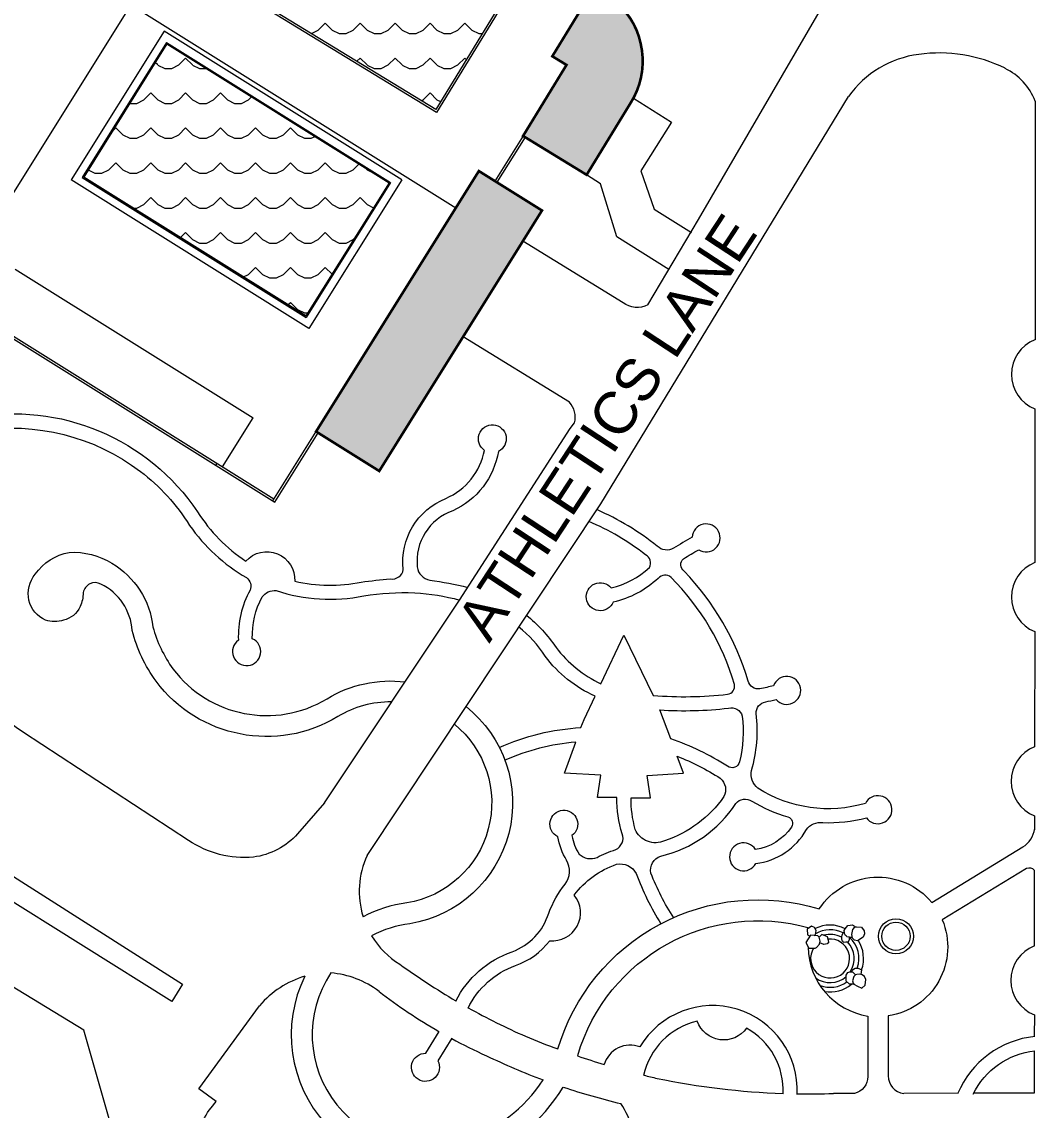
# Model space of a CAD drawing. Header units: feet. Extents: x 6763715 to 6770513, y 1886699 to 1891873.
# Drawn here: x 6767319.1 to 6767609.4, y 1888941.6 to 1889253.4 of the extents above; entities that cross this region are included whole.
import ezdxf

# ---------------------------------------------------------------- set-up
doc = ezdxf.new("R2010")
doc.units = ezdxf.units.FT
doc.header["$LTSCALE"] = 48
doc.header["$MEASUREMENT"] = 0
for name, color, linetype in [('C-BLDG', 7, 'Continuous'), ('C-ROAD-IDEN', 7, 'Continuous'), ('L-SITE-POOL', 150, 'Continuous')]:
    doc.layers.add(name, color=color, linetype=linetype)
for name, color, linetype, lineweight in [('C-BLDG-HTCH', 253, 'Continuous', 0), ('C-ROAD', 5, 'Continuous', 0), ('FENCE', 6, 'CLFN', 0), ('Housing_Layout_Walks', 6, 'Continuous', 0), ('L-SITE-WALK', 6, 'Continuous', 0), ('L-SITE-WALL', 32, 'Continuous', 0)]:
    doc.layers.add(name, color=color, linetype=linetype, lineweight=lineweight)
doc.styles.get("Standard").update_dxf_attribs({"font": 'arial.ttf'})
doc.linetypes.add('CLFN', pattern='A,0.25,0.1,["X",Standard,S=0.12,R=0,X=0,Y=-0.09],0.1,0.25', length=0.7)

msp = doc.modelspace()

# ---------------------------------------------------------------- hatches: boundary and pattern name
at = {"layer": 'C-BLDG-HTCH'}
h = msp.add_hatch(color=256, dxfattribs=at)
h.paths.add_polyline_path([(6767421.46, 1889124.69), (6767468.09, 1889199.32), (6767450, 1889210.63), (6767403.37, 1889136)])
edge = h.paths.add_edge_path()
edge.add_line((6767462.67, 1889220.68), (6767480.88, 1889209.54))
edge.add_line((6767480.88, 1889209.54), (6767493.51, 1889230.18))
edge.add_arc((6767474.66, 1889242.07), 22.29, 327.7621, 373.2567)
edge.add_arc((6767476.23, 1889243.04), 20.54, 11.6264, 71.6552)
edge.add_line((6767482.7, 1889262.54), (6767471.05, 1889243.5))
edge.add_line((6767471.05, 1889243.5), (6767475.11, 1889241.02))
edge.add_line((6767475.11, 1889241.02), (6767462.67, 1889220.68))
at = {"layer": 'L-SITE-POOL', "lineweight": 0}
h = msp.add_hatch(dxfattribs=at)
h.set_pattern_fill('SITEWORK_WATER', color=256, scale=10, style=0, pattern_type=2)
h.set_pattern_definition([(0, (-9e-11, 0), (0, 10), [2, -8]), (45, (4, 1), (9e-16, 10), [2.828427125, -11.3137085]), (135, (8, 1), (-10, 9e-16), [2.828427125, -11.3137085]), (26.5650512, (2, 0), (9.9999999978, 8.5e-09), [2.236, -20.12467977]), (333.4349488, (8, 1), (9.9999999978, -8.5e-09), [2.236, -20.12467977])])
h.paths.add_polyline_path([(6767400.47, 1889169.11), (6767336.8, 1889208.89), (6767360.64, 1889247.06), (6767424.32, 1889207.27)])
h.paths.add_polyline_path([(6767437.63, 1889228.27), (6767372.95, 1889267.83), (6767404.31, 1889319.1), (6767430.46, 1889303.1), (6767448.52, 1889332.63), (6767487.05, 1889309.06)])

# ---------------------------------------------------------------- linework, layer by layer
at = {"layer": 'C-BLDG', "const_width": 0.75}
msp.add_lwpolyline([(6767462.67, 1889220.68), (6767480.88, 1889209.54), (6767493.51, 1889230.18, 0.201157), (6767496.35, 1889247.18, 0.268084), (6767482.7, 1889262.54), (6767471.05, 1889243.5), (6767475.11, 1889241.02)], format="xyb", close=True, dxfattribs=at)
msp.add_lwpolyline([(6767421.46, 1889124.69), (6767468.09, 1889199.32), (6767450, 1889210.63), (6767403.37, 1889136)], close=True, dxfattribs=at)
at = {"layer": 'C-ROAD', "lineweight": 0}
for p, q in [((6767484.92, 1889115.26), (6767555.92, 1889231.98)), ((6767417.97, 1889014.54), (6767484.92, 1889115.26))]:
    msp.add_line(p, q, dxfattribs=at)
at = {"layer": 'C-ROAD'}
for points in [[(6767498.41, 1889172.27), (6767512.88, 1889196.78), (6767551.18, 1889262.6), (6767555.74, 1889271.97, 0.117934), (6767561.35, 1889294.06, 0.21057), (6767554.82, 1889316.32, 0.061768), (6767527.83, 1889340.15, 0.044729), (6767496.92, 1889359.87, 0.091278), (6767415.34, 1889388.53, -1.674338)], [(6767498.41, 1889172.27, -0.292963), (6767491.3, 1889172.9), (6767462.59, 1889190.52)], [(6767476.14, 1889136.84), (6767477.38, 1889138.48, 0.259126), (6767475.95, 1889144.42), (6767445.48, 1889163.13)]]:
    msp.add_lwpolyline(points, format="xyb", dxfattribs=at)
msp.add_lwpolyline([(6767405.81, 1889029.6), (6767444.5, 1889087.74), (6767476.14, 1889136.84)], dxfattribs=at)
at = {"layer": 'C-ROAD', "lineweight": 0}
for centre, radius, start, end in [((6767581.92, 1889201.88), 42.57, 63.742, 97.9721), ((6767579.75, 1889215.01), 29.26, 97.3406, 144.5575)]:
    msp.add_arc(centre, radius, start, end, dxfattribs=at)
at = {"layer": 'FENCE', "ltscale": 0.3, "flags": 128}
for points in [[(6767409.27, 1889352.82), (6767298.12, 1889174.94)], [(6767350.23, 1889258.34), (6767443.42, 1889200.1)]]:
    msp.add_lwpolyline(points, dxfattribs=at)
at = {"layer": 'Housing_Layout_Walks'}
msp.add_lwpolyline([(6767311.37, 1889011.91), (6767365.08, 1888977.68), (6767362.02, 1888972.77), (6767311.37, 1889004.44)], close=True, dxfattribs=at)
msp.add_lwpolyline([(6767311.37, 1888890.73), (6767357.9, 1888890.73), (6767336.86, 1888964.52), (6767311.37, 1888979.97)], dxfattribs=at)
at = {"layer": 'L-SITE-POOL', "lineweight": 0}
for p, q in [((6767359.81, 1889250.67), (6767333.18, 1889208.06)), ((6767427.94, 1889208.1), (6767359.81, 1889250.67)), ((6767360.55, 1889247.46), (6767336.4, 1889208.8)), ((6767360.55, 1889247.46), (6767424.72, 1889207.36)), ((6767360.64, 1889247.06), (6767336.8, 1889208.89)), ((6767360.64, 1889247.06), (6767424.32, 1889207.27)), ((6767401.31, 1889165.49), (6767333.18, 1889208.06)), ((6767336.4, 1889208.8), (6767400.56, 1889168.7)), ((6767336.8, 1889208.89), (6767400.47, 1889169.11)), ((6767424.32, 1889207.27), (6767400.47, 1889169.11)), ((6767424.72, 1889207.36), (6767400.56, 1889168.7)), ((6767427.94, 1889208.1), (6767401.31, 1889165.49)), ((6767427.94, 1889208.1), (6767401.31, 1889165.49))]:
    msp.add_line(p, q, dxfattribs=at)
for points in [[(6767437.85, 1889227.35), (6767372.03, 1889267.61), (6767404.08, 1889320.02), (6767430.24, 1889304.02), (6767448.3, 1889333.54), (6767487.96, 1889309.28)], [(6767437.63, 1889228.27), (6767372.95, 1889267.83), (6767404.31, 1889319.1), (6767430.46, 1889303.1), (6767448.52, 1889332.63), (6767487.05, 1889309.06)], [(6767437.63, 1889228.27), (6767372.95, 1889267.83), (6767404.31, 1889319.1), (6767430.46, 1889303.1), (6767448.52, 1889332.63), (6767487.05, 1889309.06)], [(6767400.47, 1889169.11), (6767336.8, 1889208.89), (6767360.64, 1889247.06), (6767424.32, 1889207.27)], [(6767400.47, 1889169.11), (6767336.8, 1889208.89), (6767360.64, 1889247.06), (6767424.32, 1889207.27)]]:
    msp.add_lwpolyline(points, close=True, dxfattribs=at)
at = {"layer": 'L-SITE-WALK', "lineweight": 0}
for p, q in [((6767609.39, 1889230.64), (6767609.33, 1889162.27)), ((6767317.19, 1889182.48), (6767385.32, 1889139.91)), ((6767609.31, 1889142.48), (6767609.26, 1889098.47)), ((6767376.58, 1889125.91), (6767385.32, 1889139.91)), ((6767609.24, 1889078.72), (6767609.21, 1889045.68)), ((6767609.19, 1889025.89), (6767609.19, 1889021.93)), ((6767609.15, 1888988.66), (6767609.17, 1889010.29)), ((6767369.81, 1888947.66), (6767387.18, 1888971.52)), ((6767609.14, 1888968.88), (6767609.13, 1888962.68)), ((6767609.13, 1888958.59), (6767609.11, 1888946.48)), ((6767557.6, 1888946.37), (6767551.58, 1888946.36)), ((6767587.22, 1888946.44), (6767571.71, 1888946.4)), ((6767609.11, 1888946.48), (6767591.75, 1888946.45))]:
    msp.add_line(p, q, dxfattribs=at)
for points in [[(6767494.26, 1889231.47), (6767505.18, 1889224.64), (6767496.43, 1889210.64), (6767500.26, 1889199.68), (6767510.89, 1889193.04)], [(6767504.41, 1889182.44), (6767489.51, 1889191.75), (6767484.86, 1889206.94), (6767480.88, 1889209.54)], [(6767550.24, 1888989.83), (6767549.9, 1888991.28), (6767548.28, 1888991.88), (6767547.47, 1888991.17), (6767547.15, 1888991.52), (6767545.02, 1888991.69), (6767543.71, 1888989.63), (6767544.5, 1888987.99), (6767546.34, 1888987.99), (6767546.7, 1888988.2), (6767547.61, 1888989.16), (6767547.82, 1888990.05), (6767547.47, 1888991.17)], [(6767546.08, 1888991.6), (6767546.43, 1888991.95), (6767546.61, 1888993.07), (6767546.17, 1888993.95), (6767545.33, 1888994.26), (6767544.04, 1888993.46), (6767544.13, 1888991.85), (6767544.84, 1888991.4)], [(6767554.71, 1888992.39), (6767554.38, 1888992.39), (6767554.02, 1888991.73), (6767553.86, 1888991.27), (6767553.86, 1888990.65), (6767554.03, 1888990.22), (6767554.25, 1888989.99), (6767554.35, 1888989.78), (6767554.47, 1888989.71), (6767555.11, 1888989.78), (6767555.66, 1888989.78), (6767555.94, 1888989.85), (6767556.09, 1888990.32), (6767556.2, 1888990.53), (6767556.2, 1888991.07), (6767556.2, 1888991.16), (6767555.46, 1888991.24), (6767555.33, 1888991.4), (6767555.04, 1888991.65), (6767554.81, 1888991.98), (6767554.71, 1888992.39), (6767554.66, 1888993.02), (6767554.94, 1888993.58), (6767555.72, 1888994.5), (6767557.04, 1888994.71), (6767557.62, 1888994.26), (6767557.7, 1888994.01), (6767557.91, 1888994.14), (6767558.19, 1888994.14), (6767559.67, 1888994.04), (6767560.39, 1888992.95), (6767560.5, 1888992.09), (6767560.13, 1888991.15), (6767558.46, 1888990.13), (6767557.6, 1888990.32), (6767557.05, 1888990.85), (6767556.89, 1888991.92), (6767557.11, 1888993.36), (6767557.7, 1888994.01)], [(6767550.24, 1888989.83), (6767549.83, 1888989.26), (6767548.87, 1888989.1), (6767547.71, 1888989.56)], [(6767556.2, 1888991.16), (6767557, 1888991.16)], [(6767557.43, 1888977.68), (6767556.21, 1888977.68), (6767555.22, 1888978.59), (6767555.22, 1888980.24), (6767555.7, 1888981.05), (6767556.25, 1888981.26), (6767556.7, 1888981.26), (6767557.18, 1888981.1), (6767557.88, 1888980.37), (6767557.41, 1888979.92), (6767557.01, 1888978.66), (6767557.25, 1888977.96), (6767557.43, 1888977.68), (6767558.43, 1888977.1), (6767559.72, 1888976.55), (6767560.66, 1888977.44), (6767560.85, 1888979), (6767560.49, 1888979.9), (6767559.85, 1888980.4), (6767558.97, 1888980.6), (6767558.33, 1888980.5), (6767557.88, 1888980.37)], [(6767556.94, 1888981.18), (6767557.05, 1888981.76), (6767557.82, 1888982.31), (6767558.64, 1888982.31), (6767559.64, 1888981.81), (6767559.41, 1888980.5)]]:
    msp.add_lwpolyline(points, dxfattribs=at)
for points in [[(6767280.77, 1889138.91, 0.035198), (6767293.77, 1889138.65, 0.380773), (6767296.22, 1889142.65, -0.134344), (6767297.92, 1889153.94, -3.698029), (6767301.41, 1889151.92, 0.136398), (6767300.3, 1889142.47, 0.388677), (6767305.04, 1889140.02, -0.299577), (6767369.42, 1889112.97, 0.105316), (6767383.26, 1889098.89, -0.712963), (6767397.25, 1889093.1, 0.105597), (6767416.31, 1889092.84, -0.020787), (6767424.63, 1889093.78, 0.41178), (6767428.35, 1889096.48, -0.336711), (6767440.57, 1889116.86, 0.247594), (6767451.62, 1889130.61, -3.745111), (6767455.6, 1889130.32, -0.250068), (6767442.54, 1889113.3, 0.347984), (6767432.37, 1889097.21, 0.333544), (6767435.97, 1889093.42, -0.02661), (6767446.83, 1889091.34)], [(6767280.39, 1889134.93, 0.036198), (6767294.33, 1889134.67, -0.471791), (6767300.14, 1889130.55, -0.16984), (6767297.72, 1889117.82, 3.808439), (6767300.9, 1889115.5, 0.201732), (6767303.79, 1889132.73, -0.360934), (6767306.73, 1889136.31, -0.201929), (6767353.06, 1889124.6, -0.090317), (6767367.1, 1889109.12, 0.108117), (6767383.42, 1889094.14, -0.343764), (6767384.46, 1889090.56, 0.135788), (6767381.11, 1889076.23, 3.755473), (6767385.1, 1889076.64, -0.129618), (6767387.91, 1889088.61, -0.261458), (6767391.91, 1889090.42, 0.127972), (6767417.03, 1889088.9, -0.054851), (6767431.62, 1889089.79, -0.048973), (6767444.5, 1889087.74)], [(6767405.81, 1889029.6), (6767398.09, 1889020.77, -0.181904), (6767385.42, 1889014.09, -0.174466), (6767366.85, 1889018.86), (6767319.58, 1889049.75, -0.122518), (6767292.5, 1889079.72, -0.069028), (6767280.58, 1889111.7, -0.044233), (6767280.39, 1889134.93, -0.044233)], [(6767505.84, 1888996.67, -0.051414), (6767499.3, 1889009.48, -0.387022), (6767502.12, 1889014.36, 0.192941), (6767523.62, 1889029.45, -0.382622), (6767528.21, 1889030.14, 0.067519), (6767538.53, 1889025.59, -0.532718), (6767539.54, 1889022.71, -0.212785), (6767529.26, 1889016.25, 3.732964), (6767529.34, 1889012.24, 0.237048), (6767543.84, 1889021.95, -0.272806), (6767548.51, 1889023.98, 0.076195), (6767561.03, 1889025.37, 3.608043), (6767560.75, 1889029.49, -0.217176), (6767529.93, 1889033.82, -0.279843), (6767528.12, 1889038.94, 0.100573), (6767529.48, 1889055.19, -0.404423), (6767532.17, 1889058.56, 0.00943), (6767535.18, 1889059.22, 3.699209), (6767534.43, 1889063.19, -0.011109), (6767530.53, 1889062.28, -0.37331), (6767527.16, 1889064.51, 0.119113), (6767508.83, 1889095.99, -0.470721), (6767508.62, 1889099.58, -0.01879), (6767512.99, 1889102.11, 3.651172), (6767511.11, 1889105.74, 0.010856), (6767505.79, 1889102.55, -0.326198), (6767501.13, 1889103.16, 0.064131), (6767483.8, 1889113.62, 0.204028)], [(6767463.6, 1889083.44, -0.070817), (6767472.12, 1889074.16, 0.121719), (6767484.98, 1889063.77), (6767491.57, 1889077.68), (6767499.95, 1889060.39, 0.047478), (6767521.28, 1889060.74, 0.430779), (6767523.23, 1889063.51, 0.124579), (6767505.09, 1889094.23, 0.407997), (6767501.37, 1889093.93, -0.131727), (6767488.47, 1889087.14, -3.65149), (6767487.9, 1889091.18, 0.130823), (6767498.87, 1889097.08, 0.441453), (6767497.78, 1889100.67, 0.063264), (6767481.49, 1889110.26, 0.322736)], [(6767424.97, 1889058.54, 0.140746), (6767409.62, 1889054.32, -0.385051), (6767357.53, 1889064.47, -0.095115), (6767350.72, 1889078.99, 0.267371), (6767341.72, 1889092.29, 0.510477), (6767336.66, 1889089.86, -0.101794), (6767335.79, 1889085.84, -0.232701), (6767331.05, 1889081.96, -0.136777), (6767325.84, 1889081.96, -0.227113), (6767321.06, 1889087.65, -0.210617), (6767322.92, 1889095.16, -0.191907), (6767332.64, 1889101.39, -0.147281), (6767344.9, 1889098.3, -0.231595), (6767356.65, 1889080.02, 0.091567), (6767362.36, 1889068.03, 0.384558), (6767406.51, 1889059.45, -0.168962), (6767428.89, 1889064.28)], [(6767455.81, 1889045.48, -0.090766), (6767479.25, 1889051.2), (6767480.13, 1889053.47), (6767483.3, 1889060.19, -0.130242), (6767469.02, 1889071.62, 0.078893), (6767461.39, 1889080.04, -1.670618)], [(6767446.32, 1889057.19, -0.652758), (6767430.24, 1888995.02, 0.090243), (6767419.29, 1888991.54, 0.090243)], [(6767505.01, 1889047.96), (6767501.89, 1889056.23, 0.043708), (6767521.53, 1889056.76, -0.41304), (6767525.43, 1889054.51, -0.091524), (6767524.71, 1889041.37, -0.535552), (6767521.22, 1889040.14, 0.059568), (6767505.01, 1889047.96, -1.959055)], [(6767442.98, 1889052.18, -0.645822), (6767429.36, 1889000.96, 0.086914), (6767416.83, 1888997.02, 0.086914)], [(6767443.4, 1888972.86, -0.193775), (6767459.53, 1888986.97, 0.23436), (6767470.02, 1888998.06, -0.073331), (6767474.7, 1889006.36, 0.307032), (6767475.12, 1889013.17, -0.084738), (6767472.61, 1889019.93, -3.678922), (6767476.64, 1889020.26, 0.091539), (6767478.72, 1889014.94, 0.287263), (6767483.86, 1889013.99, -0.037391), (6767489.23, 1889016.24, 0.382946), (6767491.09, 1889020.75, -0.083228), (6767489.57, 1889031.14), (6767484.03, 1889031.14), (6767484.94, 1889037.54), (6767474.53, 1889038.16), (6767477.76, 1889047.06, 0.079332), (6767457.44, 1889041.84, -0.119784)], [(6767493.59, 1889031.11), (6767499.13, 1889031.11), (6767498.23, 1889037.47), (6767508.67, 1889038.1), (6767506.84, 1889042.99, -0.049), (6767519.17, 1889036.69, -0.356936), (6767520.18, 1889031.43, -0.164277), (6767503.2, 1889018.79, -0.425981), (6767494.79, 1889022.04, -0.068275), (6767493.59, 1889031.11, -0.821636)], [(6767472.62, 1888959.13, -0.416439), (6767547.54, 1888999.23, -0.506697), (6767579.74, 1889001.11), (6767605.8, 1889016.99, 0.22564), (6767609.24, 1889022.25)], [(6767446.9, 1888970.85, -0.190914), (6767460.46, 1888983.03, 0.152175), (6767470.29, 1888990.14, 0.668198), (6767477.32, 1889003.23, -0.150369), (6767489.44, 1889012.03, -0.33907), (6767495.08, 1889009.38, 0.050917), (6767502.14, 1888994.96, -3.638678)], [(6767609.17, 1889010.29, 0.34063), (6767606.92, 1889010.78), (6767582.77, 1888996.1, -0.489004), (6767567.29, 1888968.58), (6767567.29, 1888951.42, 0.387133), (6767571.71, 1888946.4)], [(6767478.28, 1888957.13, 0.000666), (6767478.32, 1888957.25, -0.410902), (6767544.64, 1888993.83, -0.410902)], [(6767544.36, 1888988.29, 0.367401), (6767561.44, 1888968.57), (6767561.44, 1888951.28, -0.354033), (6767557.6, 1888946.37)], [(6767400.14, 1888979.97, 0.678964), (6767447.71, 1888927.55, 0.187257), (6767474.17, 1888948.21, 0.187257)], [(6767407.58, 1888980.91, 0.729496), (6767445.79, 1888933.24, 0.180848), (6767468.39, 1888950.26, 0.180848)], [(6767541.18, 1888946.13, 0.782257), (6767496.16, 1888959.72, 0.436594), (6767485.88, 1888954.65, -0.19406)], [(6767537.16, 1888946.23, 0.287085), (6767526.7, 1888965.08, -0.608615), (6767512.58, 1888967.09, 0.290114), (6767497.21, 1888951.56, 0.862306)], [(6767442.27, 1888962.2), (6767438.26, 1888955.74, -3.663489), (6767434.78, 1888957.88), (6767438.6, 1888964.17)], [(6767609.27, 1888962.7, 0.274078), (6767587.17, 1888946.32, -0.913741)], [(6767591.62, 1888946.2, -0.25705), (6767609.29, 1888958.61, -9.725284)], [(6767474.17, 1888948.21, 0.022923), (6767490.69, 1888943.49, 1.797988)], [(6767494.21, 1888926.95, 0.074616), (6767459.29, 1888923.39, 0.064119), (6767427.49, 1888910.38, 0.100221), (6767405.57, 1888891.29, -0.335859), (6767390.2, 1888889.52, -0.148855), (6767385.26, 1888894.02), (6767371.66, 1888926.89, -0.117138), (6767370.21, 1888936.23, -0.100131), (6767373.3, 1888942.31), (6767374.7, 1888944.03), (6767369.79, 1888947.67)], [(6767492.72, 1888921.01), (6767494.5, 1888928.1, 0.179672), (6767490.69, 1888943.49, 2.268985)]]:
    msp.add_lwpolyline(points, format="xyb", dxfattribs=at)
for radius in [5.02, 4.06]:
    msp.add_circle((6767569.49, 1888991.41), radius, dxfattribs=at)
for centre, radius, start, end in [((6767592.93, 1889224.2), 17.67, 21.3488, 63.742), ((6767613.19, 1889152.37), 10.63, 111.3353, 248.5517), ((6767613.18, 1889088.59), 10.63, 111.6485, 248.2385), ((6767613.09, 1889035.78), 10.63, 111.402, 248.485), ((6767440.33, 1889004.28), 24.6, 155.3591, 197.1707), ((6767550.63, 1888985.03), 9.58, 63.2308, 116.5781), ((6767550.63, 1888985.03), 8.24, 62.9698, 120.3364), ((6767550.63, 1888985.03), 6.91, 62.0701, 105.493), ((6767440.33, 1889004.28), 24.6, 211.2054, 238.2017), ((6767550.63, 1888985.03), 5.58, 147.9368, 95.7737), ((6767550.63, 1888985.03), 6.91, 116.8218, 117.2221), ((6767550.63, 1888985.03), 6.91, 326.8645, 43.4007), ((6767550.63, 1888985.03), 8.24, 340.7297, 47.4853), ((6767550.63, 1888985.03), 9.58, 340.3147, 32.9965), ((6767613.04, 1888978.76), 10.63, 111.4329, 248.4541), ((6767543.64, 1889144.65), 198.82, 234.2112, 239.7355), ((6767408.18, 1888953.48), 27.68, 106.8789, 139.3353), ((6767405.29, 1888954.25), 26.76, 52.9753, 85.0775), ((6767550.63, 1888985.03), 6.91, 232.9301, 311.6805), ((6767550.63, 1888985.03), 8.24, 249.4884, 305.9542), ((6767550.63, 1888985.03), 9.58, 260.355, 309.7984), ((6767514.74, 1889096.62), 152.82, 232.3532, 240.1054), ((6767543.64, 1889144.65), 198.82, 240.8999, 246.1834), ((6767514.74, 1889096.62), 152.82, 241.6678, 245.8289), ((6767552.36, 1889175.96), 231.03, 247.3394, 249.8086), ((6767533.86, 1889125.88), 187.43, 244.1597, 249.5551), ((6767552.36, 1889175.96), 231.03, 251.2974, 253.2796), ((6767552.36, 1889175.96), 231.03, 256.1914, 257.1726), ((6767544.59, 1889161.25), 215, 258.3231, 268.0221), ((6767544.59, 1889161.25), 215, 269.0947, 271.8645)]:
    msp.add_arc(centre, radius, start, end, dxfattribs=at)
at = {"layer": 'L-SITE-WALL'}
for p, q in [((6767292.39, 1889177.73), (6767391.52, 1889115.79)), ((6767292.74, 1889178.3), (6767391.31, 1889116.7)), ((6767390.96, 1889116.14), (6767403.37, 1889136)), ((6767391.52, 1889115.79), (6767403.93, 1889135.64)), ((6767374.66, 1889126.33), (6767375.01, 1889126.89))]:
    msp.add_line(p, q, dxfattribs=at)
at = {"layer": 'L-SITE-WALL', "lineweight": 0}
for points in [[(6767462.67, 1889220.68), (6767454.6, 1889207.76)], [(6767463.24, 1889220.33), (6767455.16, 1889207.4)]]:
    msp.add_lwpolyline(points, dxfattribs=at)

# ---------------------------------------------------------------- texts
at = {"layer": 'C-ROAD-IDEN'}
msp.add_text('ATHLETICS LANE', height=12, rotation=56.7441, dxfattribs=at).set_placement((6767452.99, 1889075.16, -1523))

doc.saveas('drawing.dxf')
